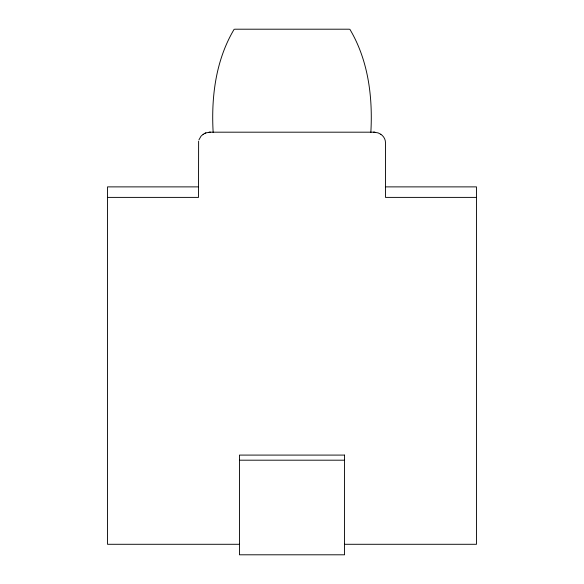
<?xml version="1.0" encoding="UTF-8"?>
<svg xmlns="http://www.w3.org/2000/svg" width="584" height="584" viewBox="0 0 584 584"><rect width="100%" height="100%" fill="white"/><g stroke="black" fill="none" stroke-linecap="round" stroke-linejoin="round"><path stroke-width="0.88" d="M234.191 29.2L234.191 29.2C215.708 60.159 211.116 97.061 213.16 132.51M198.618 141.255L198.516 197.392L107.514 197.392M198.918 139.905L200.969 136.225L203.174 134.283M203.166 134.283L205.853 132.911L210.401 132.115M204.466 133.524L205.86 132.911M234.87 29.2L349.13 29.2M349.809 29.2L349.809 29.2C368.292 60.159 372.884 97.061 370.84 132.51M198.516 186.88L107.514 186.88L107.514 544.288L239.615 544.288M385.484 186.88L476.486 186.88L476.486 544.288L344.385 544.288M476.486 197.392L385.484 197.392L385.484 142.627C385.484 139.277 383.579 136.13 380.834 134.283M239.44 460.192L344.56 460.192M373.599 132.115L378.147 132.911L380.826 134.283M374.972 132.188L209.028 132.188M344.56 455.089L239.44 455.089L239.44 554.8L344.56 554.8L344.56 455.089"/></g></svg>
